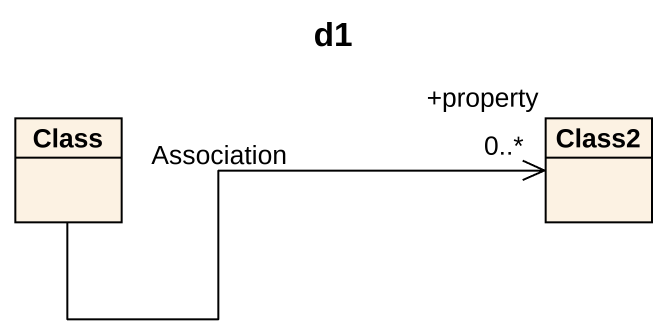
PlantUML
@startuml
title d1
hide circle
hide empty members
class "Class" as Class_
class Class2
Class_ -right-> "0..*\n+property" Class2 : Association
@enduml
